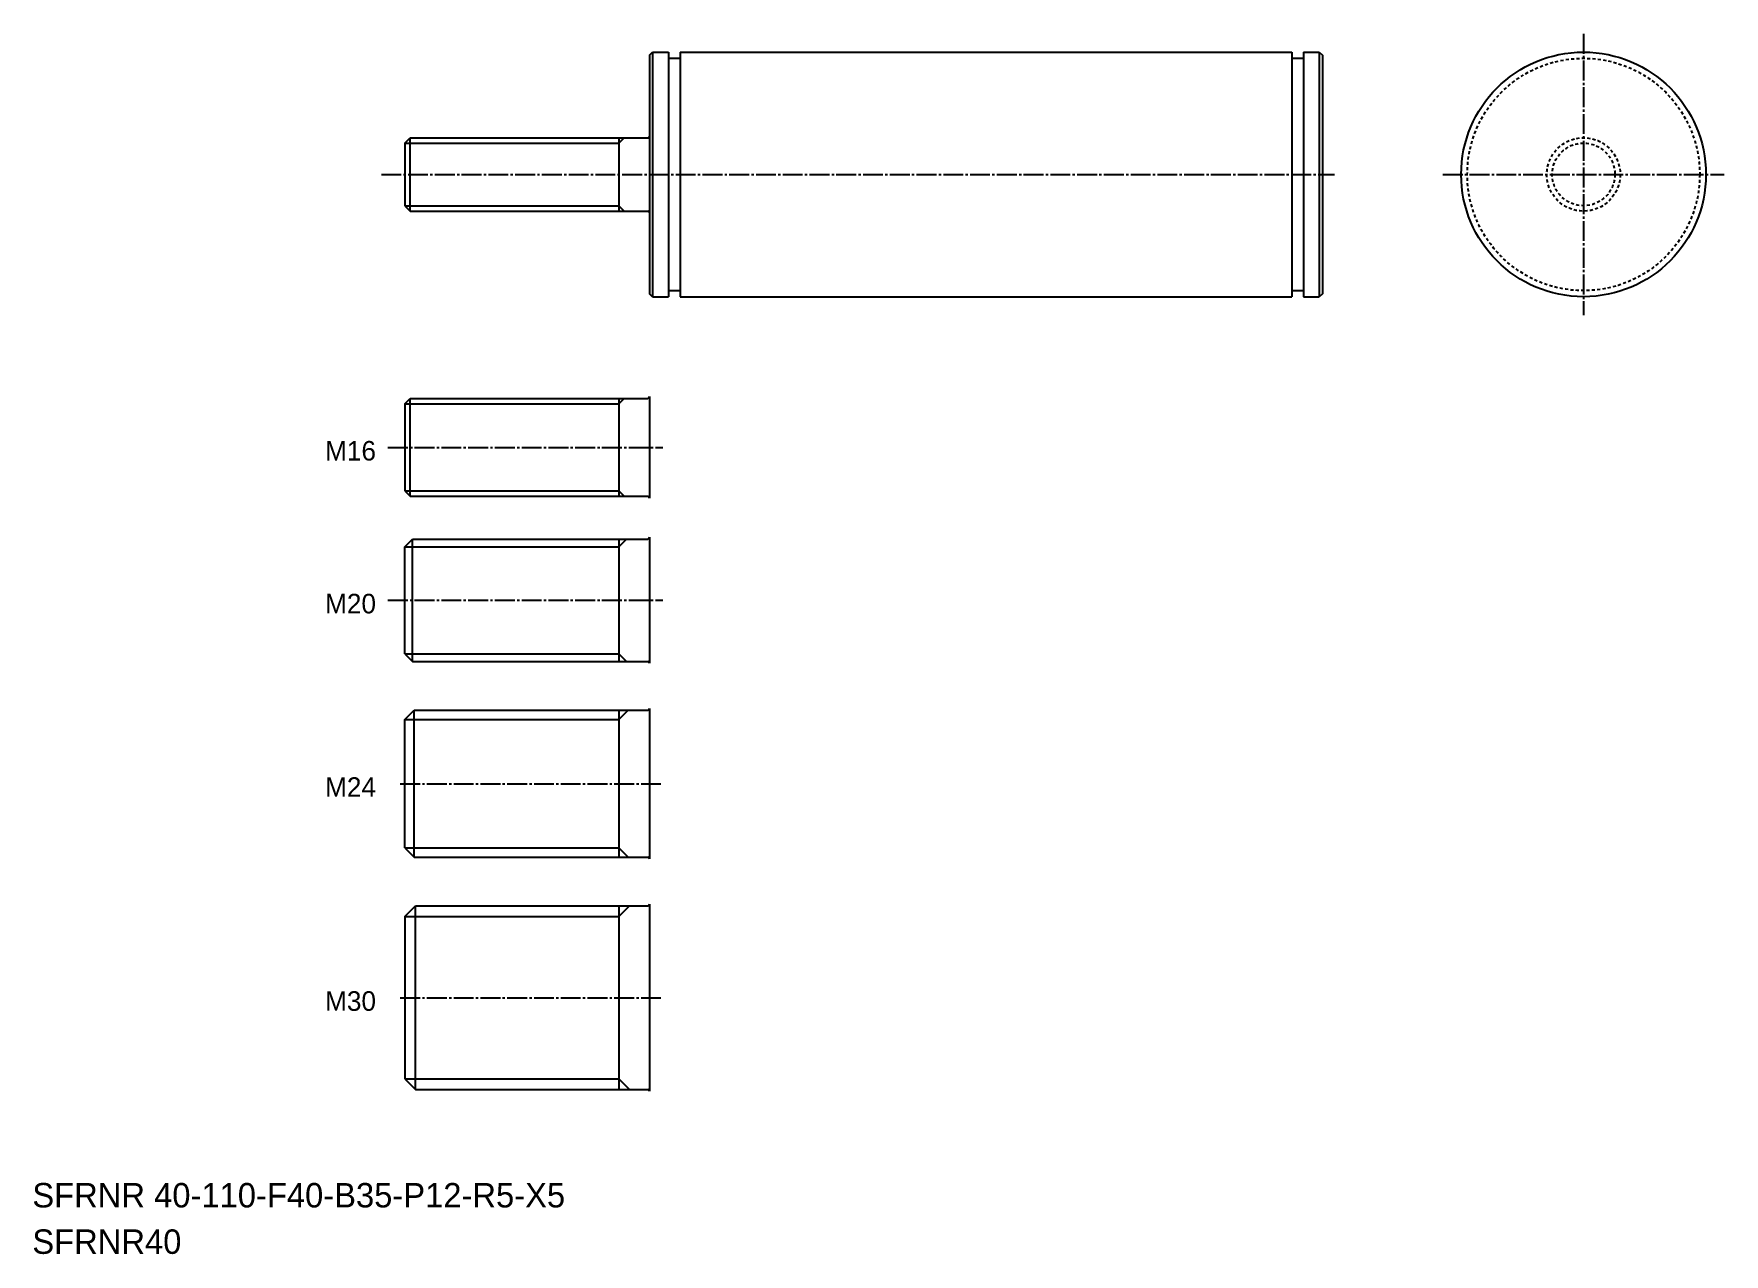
# Model space of a CAD drawing. Extents: x 10 to 287, y -50 to 150.
import ezdxf

# ---------------------------------------------------------------- set-up
doc = ezdxf.new("R2010")
doc.units = 0
doc.header["$LTSCALE"] = 0.25
doc.linetypes.add('CENTER', pattern=[17.5, 13, -1.5, 1.5, -1.5])
doc.linetypes.add('DASHED', pattern=[3.5, 2, -1.5])
doc.layers.get('0').update_dxf_attribs({"linetype": 'CONTINUOUS'})
doc.layers.add('CENTER', color=1, linetype='CENTER')

msp = doc.modelspace()

# ---------------------------------------------------------------- linework, layer by layer
at = {"color": 7, "linetype": 'CONTINUOUS'}
for p, q in [((110.9, 146.04), (111.4, 146.54)), ((111.4, 146.54), (111.4, 106.54)), ((111.4, 146.54), (114, 146.54)), ((114, 146.54), (114, 106.54)), ((115.9, 146.54), (115.9, 106.54)), ((115.9, 146.54), (215.9, 146.54)), ((215.9, 146.54), (215.9, 106.54)), ((217.8, 146.54), (217.8, 106.54)), ((217.8, 146.54), (220.4, 146.54)), ((220.4, 146.54), (220.9, 146.04)), ((220.4, 146.54), (220.4, 106.54)), ((110.9, 146.04), (110.9, 107.04)), ((114, 145.54), (115.9, 145.54)), ((215.9, 145.54), (217.8, 145.54)), ((220.9, 146.04), (220.9, 107.04)), ((70.9, 131.67), (71.78, 132.54)), ((71.78, 120.54), (71.78, 132.54)), ((71.78, 132.54), (110.7, 132.54)), ((105.9, 132.54), (105.9, 120.54)), ((70.9, 121.42), (71.78, 120.54)), ((71.78, 120.54), (110.7, 120.54)), ((111.4, 106.54), (110.9, 107.04)), ((111.4, 106.54), (114, 106.54)), ((114, 107.54), (115.9, 107.54)), ((115.9, 106.54), (215.9, 106.54)), ((215.9, 107.54), (217.8, 107.54)), ((217.8, 106.54), (220.4, 106.54)), ((220.9, 107.04), (220.4, 106.54)), ((70.9, 89.03), (71.78, 89.9)), ((71.78, 73.9), (71.78, 89.9)), ((71.78, 89.9), (110.6, 89.9)), ((70.9, 74.78), (71.78, 73.9)), ((71.78, 73.9), (110.6, 73.9)), ((70.9, 65.65), (72.15, 66.9)), ((72.15, 66.9), (110.6, 66.9)), ((72.15, 46.9), (72.15, 66.9)), ((70.9, 48.15), (72.15, 46.9)), ((72.15, 46.9), (110.6, 46.9)), ((70.9, 37.4), (72.4, 38.9)), ((72.4, 38.9), (110.6, 38.9)), ((72.4, 14.9), (72.4, 38.9)), ((70.9, 16.4), (72.4, 14.9)), ((72.4, 14.9), (110.6, 14.9)), ((70.9, 5.15), (72.65, 6.9)), ((72.65, 6.9), (110.6, 6.9)), ((72.65, -23.1), (72.65, 6.9)), ((70.9, -21.35), (72.65, -23.1)), ((72.65, -23.1), (110.6, -23.1))]:
    msp.add_line(p, q, dxfattribs=at)
for p, q in [((220.9, 136.29), (220.9, 136.29)), ((70.9, 131.67), (70.9, 121.42)), ((220.9, 126.54), (220.9, 126.54)), ((70.9, 89.03), (70.9, 74.78)), ((70.9, 48.15), (70.9, 65.65)), ((70.9, 16.4), (70.9, 37.4)), ((70.9, 5.15), (70.9, -21.35))]:
    msp.add_line(p, q)
at = {"color": 3, "linetype": 'CONTINUOUS'}
for p, q in [((70.9, 131.67), (105.9, 131.67)), ((105.9, 131.67), (106.78, 132.55)), ((70.9, 121.42), (105.9, 121.42)), ((105.9, 121.42), (106.78, 120.54)), ((70.9, 89.03), (105.9, 89.03)), ((105.9, 89.03), (106.78, 89.9)), ((70.9, 74.78), (105.9, 74.78)), ((105.9, 74.78), (106.78, 73.9)), ((105.9, 65.65), (107.15, 66.9)), ((70.9, 65.65), (105.9, 65.65)), ((70.9, 48.15), (105.9, 48.15)), ((105.9, 48.15), (107.15, 46.9)), ((105.9, 37.4), (107.4, 38.9)), ((70.9, 37.4), (105.9, 37.4)), ((70.9, 16.4), (105.9, 16.4)), ((105.9, 16.4), (107.4, 14.9)), ((105.9, 5.15), (107.65, 6.9)), ((70.9, 5.15), (105.9, 5.15)), ((70.9, -21.35), (105.9, -21.35)), ((105.9, -21.35), (107.65, -23.1))]:
    msp.add_line(p, q, dxfattribs=at)
at = {"color": 7}
for p, q in [((105.9, 89.9), (105.9, 73.9)), ((110.9, 90.2), (110.9, 73.6)), ((105.9, 66.9), (105.9, 46.9)), ((110.9, 67.2), (110.9, 46.6)), ((105.9, 38.9), (105.9, 14.9)), ((110.9, 39.2), (110.9, 14.6)), ((105.9, 6.9), (105.9, -23.1)), ((110.9, 7.2), (110.9, -23.4))]:
    msp.add_line(p, q, dxfattribs=at)
at = {"color": 7, "linetype": 'CONTINUOUS'}
msp.add_circle((263.59, 126.54), 20, dxfattribs=at)
at = {"color": 3, "linetype": 'DASHED'}
for radius in [19, 6, 5.12]:
    msp.add_circle((263.59, 126.54), radius, dxfattribs=at)
at = {"color": 7, "linetype": 'CONTINUOUS'}
for centre, radius, start, end in [((110.7, 132.74), 0.2, 270, 0), ((110.7, 120.34), 0.2, 0, 90), ((110.6, 90.2), 0.3, 270, 0), ((110.6, 73.6), 0.3, 0, 90), ((110.6, 67.2), 0.3, 270, 0), ((110.6, 46.6), 0.3, 0, 90), ((110.6, 39.2), 0.3, 270, 0), ((110.6, 14.6), 0.3, 0, 90), ((110.6, 7.2), 0.3, 270, 0), ((110.6, -23.4), 0.3, 0, 90)]:
    msp.add_arc(centre, radius, start, end, dxfattribs=at)
at = {"layer": 'CENTER', "color": 1, "linetype": 'CENTER'}
for p, q in [((263.59, 149.54), (263.59, 103.54)), ((67.06, 126.54), (222.9, 126.54)), ((240.59, 126.54), (286.59, 126.54)), ((68.13, 81.9), (113.07, 81.9)), ((68.13, 56.9), (113.07, 56.9)), ((70.14, 26.9), (113.07, 26.9)), ((70.14, -8.1), (113.07, -8.1))]:
    msp.add_line(p, q, dxfattribs=at)

# ---------------------------------------------------------------- texts
at = {"color": 7, "linetype": 'CONTINUOUS'}
for s, height, p in [('M16', 3.2, (57.86, 79.75)), ('M20', 3.2, (57.86, 54.75)), ('M24', 3.2, (57.86, 24.75)), ('M30', 3.2, (57.86, -10.25)), ('SFRNR 40-110-F40-B35-P12-R5-X5', 4, (10, -42.41)), ('SFRNR40', 4, (10, -50))]:
    msp.add_text(s, height=height, dxfattribs=at).set_placement(p)

doc.saveas('drawing.dxf')
